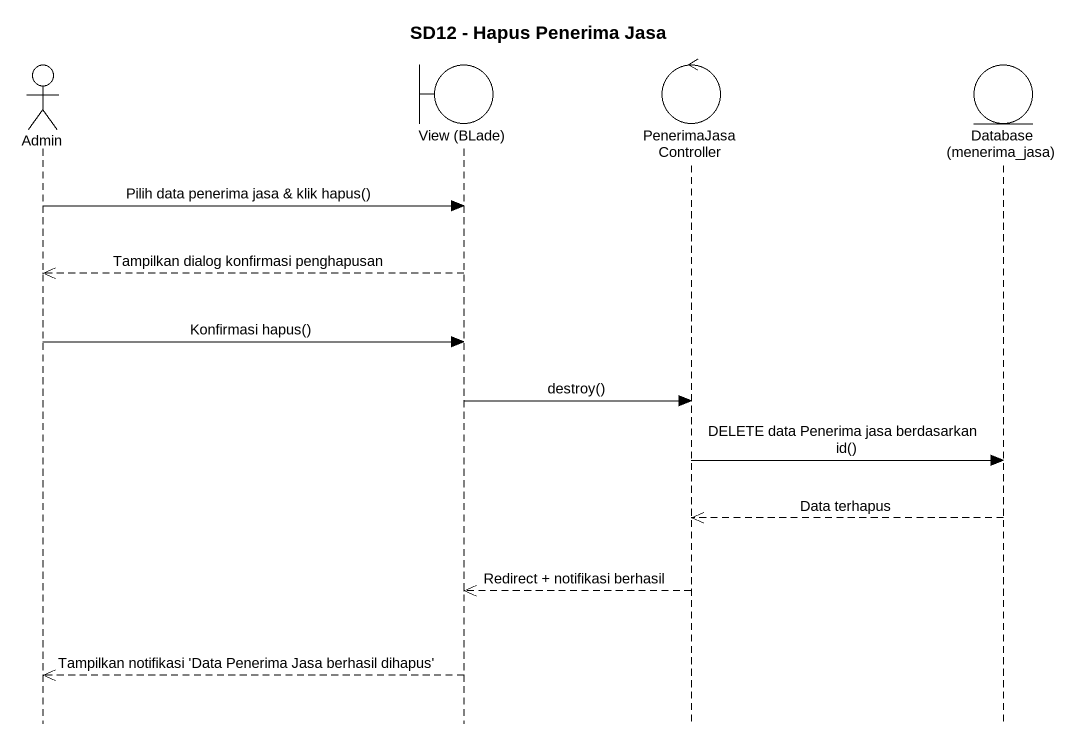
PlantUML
@startuml
title SD12 - Hapus Penerima Jasa
hide footbox
actor Admin
boundary "View (BLade)" as View_BLade
control PenerimaJasaController
entity "Database (menerima_jasa)" as Database_menerima_jasa

Admin -> View_BLade : Pilih data penerima jasa & klik hapus()
View_BLade -->> Admin : Tampilkan dialog konfirmasi penghapusan
Admin -> View_BLade : Konfirmasi hapus()
View_BLade -> PenerimaJasaController : destroy()
PenerimaJasaController -> Database_menerima_jasa : DELETE data Penerima jasa berdasarkan id()
Database_menerima_jasa -->> PenerimaJasaController : Data terhapus
PenerimaJasaController -->> View_BLade : Redirect + notifikasi berhasil
View_BLade -->> Admin : Tampilkan notifikasi 'Data Penerima Jasa berhasil dihapus'
@enduml
